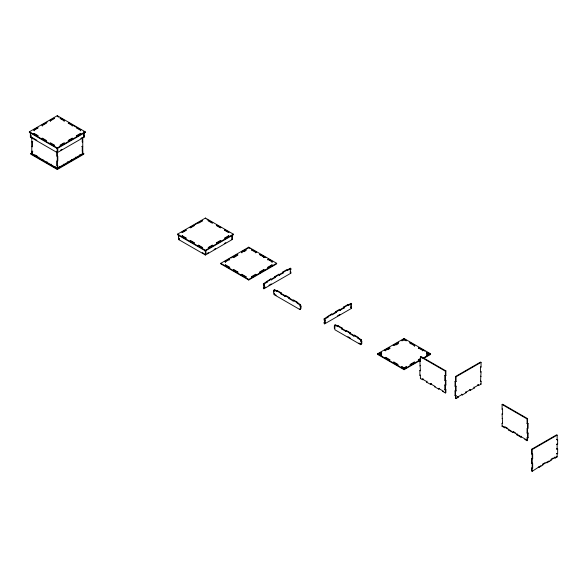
<?xml version="1.0" encoding="UTF-8"?>
<svg xmlns="http://www.w3.org/2000/svg" width="587" height="587" viewBox="0 0 587 587"><rect width="100%" height="100%" fill="white"/><g stroke="black" fill="none" stroke-linecap="round" stroke-linejoin="round"><path stroke-width="0.88" d="M29.35 131.811L57.284 115.683L85.218 131.811L85.218 132.398L57.284 148.526L29.35 132.398L29.35 131.811L57.284 147.939L85.218 131.811M47.195 122.096L41.787 125.222L42.301 125.515L46.373 123.16L45.867 122.866M34.141 130.226L38.221 127.871L37.707 127.577L33.635 129.932L34.141 130.813M50.453 120.805L54.532 118.449L54.019 118.156L49.946 120.511L50.453 121.392M30.876 133.286L30.37 133.579L30.876 133.873L30.876 132.699M30.876 135.641L30.37 135.935L31.39 135.935M31.39 137.109L30.876 137.402L30.876 136.228M37.707 136.052L38.221 135.758L34.141 133.403L33.635 133.697L37.707 136.052L37.707 136.639M64.115 120.805L64.621 120.511L60.542 118.156L60.035 118.449L64.115 120.805L64.115 121.392M31.793 141.819L32.813 141.819M45.867 140.755L46.373 140.462L42.301 138.114L41.787 138.407L45.867 140.755L45.867 141.35M72.267 125.515L72.781 125.222L68.701 122.866L68.195 123.16L72.267 125.515L72.267 126.102M31.793 151.233L32.813 151.233M82.231 152.693L83.787 153.589L83.787 154.176L57.284 169.482L30.781 154.176L30.781 153.589L32.336 152.693M34.853 154.77L34.347 155.65M54.019 145.466L54.532 145.172L50.453 142.817L49.946 143.111L54.019 145.466L54.019 146.053M80.426 130.226L80.933 129.932L76.853 127.577L76.347 127.871L80.426 130.226L80.426 130.813M38.426 157.419L38.933 157.118M60.542 145.466L64.621 143.111L64.115 142.817L60.035 145.172L60.542 146.053M68.701 140.755L72.781 138.407L72.267 138.114L68.195 140.462L68.701 141.35M76.853 136.052L80.933 133.697L80.426 133.403L76.347 135.758L76.853 136.639M84.198 133.579L83.684 133.873L83.684 136.815L84.198 137.109L84.198 133.579L83.684 133.286M42.499 159.767L43.012 159.473M83.684 136.228L84.198 135.935L83.684 135.641M56.77 152.356L57.284 152.062M60.424 150.25L61.995 149.34M80.823 138.466L82.393 137.563M84.198 137.109L57.284 152.649L30.37 137.109L30.37 132.398M46.578 162.122L47.092 161.829M50.658 164.477L51.164 164.184M81.747 146.53L82.767 146.53L82.261 146.236M54.738 166.833L55.244 166.539M83.787 153.589L57.284 168.895L30.781 153.589M177.494 234.176L205.428 218.048L233.362 234.176L233.362 234.763L205.428 250.891L177.494 234.763L177.494 234.176L205.428 250.304L233.362 234.176M195.346 224.461L197.672 223.119M178.514 238.3L179.534 238.3M179.534 239.474L179.028 239.767L179.028 238.593M231.322 235.945L232.342 235.945L232.342 239.474L205.428 255.015L178.514 239.474L178.514 235.945L179.028 236.238L179.028 235.064M232.342 238.3L231.836 238.593L231.836 236.238M205.428 254.428L204.922 254.721L204.922 253.54L205.942 253.54L205.942 251.185L204.922 251.185M206.998 253.518L208.568 252.615M214.064 249.438L215.627 248.536M224.263 243.554L225.834 242.644M231.322 239.474L232.342 239.474M220.8 263.299L248.734 247.171L276.668 263.299L276.668 263.886L248.734 280.014L220.8 263.886L220.8 263.299L248.734 279.427L276.668 263.299M229.671 259.946L229.165 259.065L225.085 261.42L225.591 262.301M230.889 258.067L232.445 257.172M237.83 255.235L237.317 254.354L233.237 256.71L233.751 257.59L236.466 256.02M243.943 251.706L245.982 250.532L245.982 249.937L245.476 249.644L241.396 251.999L241.903 252.88M246.408 249.108L248.734 247.765L250.289 248.661M225.085 262.007L229.671 259.359M233.237 257.297L237.83 254.648M241.396 252.586L245.982 249.937M225.591 264.891L225.085 265.185L229.671 267.833L229.671 267.246L225.591 264.891L225.591 265.478M251.999 249.644L251.485 249.937L256.079 252.586L256.079 251.999L251.999 249.644L251.999 250.231M229.671 267.246L229.165 268.127M256.079 251.999L255.565 252.88M233.751 269.602L233.237 269.895L237.83 272.544L237.83 271.95L233.751 269.602L233.751 270.189M265.808 257.62L260.151 254.354L259.645 254.648L264.231 257.297L264.231 256.71L263.724 257.59M237.83 271.95L237.317 272.838M241.903 274.305L241.396 274.599L245.982 277.247L245.982 276.66L241.903 274.305L241.396 275.193M268.31 259.065L267.797 259.359L272.39 262.007L272.39 261.42L268.31 259.065L267.797 259.946M245.982 276.66L245.476 277.541M272.39 261.42L271.876 262.301M256.079 275.193L255.565 274.305L251.485 276.66L251.999 277.541M264.231 270.482L263.724 269.602L259.645 271.95L260.151 272.838M271.876 264.891L272.39 265.772L271.876 264.891L267.797 267.246L268.31 268.127M251.485 277.247L256.079 274.599M259.645 272.544L264.231 269.895M267.797 267.833L272.39 265.185M290.308 271.766L290.822 272.06L290.822 273.234L263.908 288.775L263.394 288.481L263.394 287.3L264.414 287.3L264.414 284.944L263.394 284.944L263.394 283.77L270.739 278.942L271.245 279.83L270.739 278.942M274.811 276.587L275.325 277.475L274.811 276.587L278.891 274.239L279.397 275.12L278.891 274.239M282.971 271.884L283.477 272.764L282.971 271.884L287.05 269.528L287.557 270.409L290.822 268.53L290.822 269.704L290.308 269.998L290.308 272.94L290.822 273.234M266.659 281.298L267.166 281.591L274.811 277.181M275.325 276.888L282.971 272.471M283.477 272.177L290.308 268.23L290.822 268.53M263.394 283.77L263.908 284.064L267.166 282.178L267.166 281.591M271.245 279.83L275.325 277.475M279.397 275.12L283.477 272.764M263.394 284.944L263.908 284.651M263.394 287.3L264.414 287.3M290.308 272.353L290.822 272.06M263.394 288.481L265.772 287.109M268.934 285.282L271.311 283.91M274.606 293.192L273.593 293.192L273.593 290.836L274.606 290.836L274.1 291.13L274.1 289.949L274.606 289.655L280.931 293.309L281.437 293.008L281.437 293.603L280.931 293.896L280.931 293.309M277.365 290.66L276.851 291.541L277.365 290.66L281.437 293.008M274.1 293.485L274.1 294.659L274.606 294.366L276.176 295.268M285.517 295.364L285.011 296.252L285.517 295.364L289.596 297.719L289.083 298.6L289.596 297.719M293.676 300.074L293.162 300.955L293.676 300.074L297.748 302.43L297.748 303.017L300.5 304.609L300.5 305.783L299.994 306.076L299.994 304.902L297.242 303.31L297.748 302.43M297.242 303.31L297.748 303.017M299.994 304.902L300.5 304.609M299.994 306.076L301.014 306.076L301.014 308.432L299.994 308.432L299.994 309.606L300.5 309.312M351.576 307.14L350.556 307.14L351.576 307.14L351.576 308.314L324.662 323.855L324.156 323.562L324.156 322.38L325.176 322.38L325.176 320.025L324.156 320.025L324.156 318.851L331.494 314.023L332.007 314.903L336.08 312.555L336.08 311.961L335.573 311.668L335.573 312.255L332.176 314.221M335.573 311.668L339.653 309.312L340.159 310.2L339.653 309.312M343.725 306.964L344.239 307.845L343.725 306.964L347.805 304.609L348.318 305.489L347.805 304.609M327.414 316.378L327.928 316.672L332.007 314.316M336.08 311.961L343.725 307.551M344.239 307.258L351.07 303.31L351.576 303.604L351.576 304.785L350.556 304.785L351.576 304.785M324.156 318.851L324.662 319.145L327.928 317.259L327.928 316.672M340.159 310.2L344.239 307.845M348.318 305.489L351.576 303.604M324.156 320.025L325.176 320.025M324.156 322.38L325.176 322.38M337.613 315.791L339.983 314.419M334.861 325.616L334.348 325.91L334.348 328.265L334.861 327.972L334.861 325.029L335.368 324.736L341.693 328.382L342.199 328.089L342.199 328.676L341.693 328.977L341.693 328.382M342.199 328.089L338.119 325.734L337.613 326.621L334.861 325.029M346.279 330.444L345.765 331.325L346.279 330.444L350.358 332.8L349.845 333.68L350.358 332.8M354.431 335.155L353.924 336.035L354.431 335.155L358.51 337.51L358.51 338.097L361.262 339.682L361.262 340.864L360.756 341.157L360.756 339.983L358.004 338.391L358.51 337.51M358.004 338.391L358.51 338.097M360.756 339.983L361.262 339.682M360.756 341.157L361.775 341.157L361.775 343.512L360.756 343.512L360.756 344.686L361.262 344.393L358.906 343.035M420.453 360.249L404.083 369.7L377.573 354.401L377.573 353.814L404.083 338.508L430.587 353.814L430.587 354.401L423.572 358.452M381.653 352.633L378.593 354.401L378.593 353.814L381.139 352.339L381.653 353.22L381.139 352.339M384.588 350.351L389.298 347.629L389.805 347.922L389.805 348.517L387.772 349.691M393.165 345.398L398.624 342.25M389.805 347.922L385.219 350.571L385.732 350.872L385.219 349.984M395.924 344.98L397.964 343.806L397.964 343.219L393.884 345.574L393.378 345.281M381.139 355.282L381.653 354.988L381.653 355.575L378.593 353.814M385.732 357.344L385.219 357.637L389.805 360.286L389.805 359.699L385.732 357.344L385.219 358.224M410.196 343.219L410.709 342.925L410.196 343.806L410.196 343.219L414.782 345.868L414.275 346.161L414.782 345.281L409.535 342.25M389.298 359.992L389.805 359.699M397.45 364.703L397.964 364.402L393.884 362.054L393.378 362.348L397.964 364.997M418.861 347.629L418.355 348.517L418.861 347.629L425.127 351.246M393.378 362.935L393.884 362.054M422.941 349.984L422.427 350.872L422.941 350.571L418.355 347.922M401.53 367.051L402.044 366.758L404.083 367.939L406.116 366.758L406.63 367.051L404.083 368.526L401.53 367.051L401.53 367.645L402.044 366.758M427.02 352.339L426.507 353.22L427.02 352.339L429.567 353.814L426.507 355.575L426.507 354.988L428.547 353.814L428.547 354.401M422.427 379.708L422.941 378.828L422.427 379.708L420.395 378.534L420.395 375.592L419.881 375.291L419.881 370.588L420.395 370.881L419.881 361.166L420.395 361.46L420.395 356.757L420.901 356.463L445.878 370.881L445.878 375.592L444.858 375.592L444.858 380.295L445.878 380.295L445.878 385.006L444.858 385.006L444.858 389.717L445.878 389.717L445.878 392.659L445.364 392.952L442.818 391.478L442.818 390.891L438.738 388.535L438.738 389.122L439.252 388.242L438.738 388.535M410.196 364.402L414.275 362.054L414.782 362.348L410.196 364.997L410.196 364.402L410.709 364.703M420.901 358.811L418.355 360.286L418.355 359.699L420.395 358.518M420.453 359.662L404.083 369.113L377.573 353.814M422.787 358.312L430.587 353.814M419.881 361.166L420.395 360.873M419.881 365.877L420.395 365.584M419.881 370.588L420.395 370.294M419.881 375.291L420.395 374.998M420.395 378.534L420.901 378.241M426.507 381.477L427.02 381.183L427.02 381.77L426.507 382.064L426.507 381.477L422.427 379.121M420.395 356.757L445.364 371.175L445.878 370.881M430.587 384.419L431.093 383.531L430.587 384.419L426.507 382.064M444.858 375.592L445.878 375.592M444.858 380.295L445.878 380.295M430.587 383.832L434.666 386.18L434.666 386.774L435.172 386.481M481.047 362.348L456.07 376.766L456.07 381.477L455.563 381.183L455.563 376.472L480.54 362.054L481.047 362.348L481.047 367.051L480.54 367.352L480.54 372.055L481.047 371.762L480.54 381.477L481.047 381.183L481.047 384.125L478.5 385.593L477.987 384.712L478.5 385.593M444.858 385.006L445.878 385.006M455.563 391.184L455.563 398.25L456.07 398.544L456.07 395.601L455.05 395.601L455.05 390.891L456.07 390.891L456.07 386.18L455.05 386.18L455.05 381.477L455.563 381.183M455.05 381.477L456.07 381.477M444.858 389.717L445.878 389.717M442.818 391.478L443.332 391.184M455.05 386.18L456.07 386.18M455.05 390.891L456.07 390.891M455.05 395.601L456.07 395.601M458.109 396.775L458.109 397.362L457.603 397.069L457.603 396.482L458.109 396.775L462.189 394.42L462.189 395.014L461.676 394.126L462.189 394.42M465.755 391.771L466.269 392.072L470.341 389.717L470.341 390.304L469.835 389.423L470.341 389.717M473.914 387.068L474.421 387.361L478.5 385.006M456.07 398.544L458.109 397.362M462.189 395.014L466.269 392.659L466.269 392.072M470.341 390.304L474.421 387.948L474.421 387.361M502.09 404.509L502.597 404.216L527.574 418.634L527.574 423.344L527.067 423.638L527.067 418.935L502.09 404.509L502.09 409.22L502.597 409.513L502.597 414.224L502.09 413.93L502.597 423.638L502.09 423.344L502.09 426.287L504.637 427.762L505.15 426.874L507.865 428.444M502.09 409.22L502.597 408.926M502.09 413.93L502.597 413.637M502.09 418.634L502.597 418.34M502.09 423.344L502.597 423.051M502.09 426.287L502.597 425.993M527.067 418.935L527.574 418.634M503.235 426.36L508.716 429.523L508.716 430.117L509.223 429.823L511.262 430.997M508.716 430.117L512.796 432.465L513.302 431.584L515.342 432.766M527.067 423.638L528.087 423.638L528.087 428.349L527.067 428.349L527.067 433.059L528.087 433.059L528.087 437.763L527.067 437.763L527.067 440.712L527.574 440.411L527.574 433.353M516.876 434.233L517.382 433.94L517.382 434.527L516.876 434.82L516.876 434.233L512.796 431.878L512.796 432.465M527.067 433.059L528.087 433.059M520.948 437.176L521.461 436.295L520.948 437.176L516.876 434.82M527.067 437.763L528.087 437.763M517.382 434.527L525.027 438.944L525.027 439.531L525.534 439.237L527.574 440.411M541.001 465.623L532.167 471.317L531.653 471.023L531.653 468.074L532.673 468.074L532.673 463.37L531.653 463.37L531.653 458.66L532.673 458.66L532.673 453.949L531.653 453.949L531.653 449.246L556.63 434.82L557.144 435.114L557.144 439.824L556.63 439.531L557.65 439.531L557.65 444.242L556.63 444.242L557.65 444.242M531.653 449.246L532.167 449.539L557.144 435.114M531.653 453.949L532.167 453.656M557.144 439.824L557.65 439.531M531.653 458.66L532.673 458.66M531.653 463.37L532.167 463.077M557.65 448.945L556.63 448.945L557.65 448.945L557.65 453.656L556.63 453.656L557.65 453.656M531.653 468.074L532.673 468.074M542.359 464.251L545.074 462.681M551.193 459.151L553.233 457.97M549.153 460.92L542.865 464.544L542.865 465.131L538.793 467.487L538.279 467.193M555.948 456.994L551.024 459.834L551.024 460.428L546.945 462.783L546.438 462.483M555.104 458.073L554.59 457.192L555.104 458.073L557.144 456.891L557.144 453.949M58.832 117.173L57.284 116.277L57.284 115.683M73.58 125.684L75.906 127.027M83.662 131.503L85.218 132.398M480.54 366.758L481.047 367.051M82.261 141.526L82.767 141.819L82.261 142.113L82.261 137.402M480.54 371.468L481.047 371.762M480.54 376.179L481.047 376.472M206.984 219.538L208.532 220.433M290.822 269.704L290.308 269.411L290.308 268.23M82.261 150.94L82.767 151.233L82.261 151.527L82.261 146.823M480.54 380.882L481.047 381.183M351.07 308.021L351.576 308.314M82.261 153.295L82.767 153.589L57.284 168.308L31.793 153.589M426.507 352.633L429.567 354.401M480.54 383.832L481.047 384.125M79.707 154.77L80.221 155.063M426.507 354.988L427.02 355.282M75.635 157.118L76.141 157.419M397.964 343.219L397.45 342.925L397.964 343.806M455.563 376.472L456.07 376.766M473.914 387.655L474.421 387.948M71.555 159.473L72.062 159.767M418.355 359.699L418.861 359.992M335.573 312.255L336.08 312.555M527.574 423.344L528.087 423.638M32.175 137.563L36.878 140.278M67.476 161.829L67.989 162.122M389.805 348.517L389.298 347.629M414.782 362.935L414.275 362.054M465.755 392.365L466.269 392.659M63.403 164.184L63.91 164.477M266.659 281.885L267.166 282.178M327.414 316.965L327.928 317.259M31.793 146.53L32.307 146.823L32.307 142.113M281.437 293.603L289.083 298.013M289.596 298.306L297.242 302.723M342.199 328.676L349.845 333.093M350.358 333.387L358.004 337.804M274.1 289.949L276.851 291.541M280.931 293.896L285.011 296.252M289.083 298.6L293.162 300.955M341.693 328.977L345.765 331.325M349.845 333.68L353.924 336.035M59.324 166.539L59.83 166.833M300.5 305.783L301.014 306.076M361.262 340.864L361.775 341.157M273.593 290.836L274.1 291.13M334.348 325.91L334.861 326.211M406.63 367.645L406.116 366.758M35.536 155.159L37.575 156.34M361.262 343.219L361.775 343.512M381.653 354.988L379.613 353.814L379.613 354.401M334.348 328.265L334.861 328.559L334.861 329.74L360.756 344.686M556.63 456.598L557.144 456.891M202.288 252.615L203.858 253.518M347.922 336.696L350.278 338.053M434.666 386.774L438.738 389.122M274.1 294.659L299.994 309.606M525.027 439.531L527.067 440.712M550.511 460.135L551.024 460.428M557.144 444.535L557.144 449.246M546.945 462.189L546.945 462.783M538.793 466.9L538.793 467.487M532.167 449.539L532.167 458.366M532.167 458.953L532.167 467.78M532.167 468.375L532.167 471.317M527.574 423.931L527.574 432.766M504.637 427.175L504.637 427.762M455.563 381.77L455.563 390.597M445.364 371.175L445.364 380.002M445.364 380.589L445.364 389.423M445.364 390.01L445.364 392.952M404.083 338.508L404.083 340.277M404.083 367.939L404.083 369.7M361.262 341.451L361.262 343.806M351.07 305.079L351.07 307.434M338.119 325.734L338.119 326.328M331.494 314.023L331.494 314.61M324.662 319.145L324.662 322.087M324.662 322.674L324.662 323.855M300.5 306.37L300.5 308.725M263.908 284.064L263.908 287.006M263.908 287.593L263.908 288.775M263.724 269.602L263.724 270.189M260.151 254.354L260.151 254.941M255.565 274.305L255.565 274.892M248.734 247.171L248.734 247.765M248.734 279.427L248.734 280.014M245.476 249.644L245.476 250.231M237.317 254.354L237.317 254.941M229.165 259.065L229.165 259.652M205.428 218.048L205.428 218.643M205.428 250.304L205.428 255.015M82.767 137.894L82.767 154.176M57.79 168.007L57.79 165.659L56.77 165.659L56.77 160.948L57.79 160.948L57.79 156.237L56.77 156.237L56.77 151.175L57.79 151.175L57.79 148.819L56.77 148.819L56.77 147.645M57.284 147.939L57.284 169.482M42.301 125.515L42.301 126.102M32.307 151.527L32.307 153.882M31.793 137.894L31.793 154.176M185.859 229.943L181.779 232.291L182.286 232.591L186.365 230.236L185.859 229.943M194.011 225.232L189.931 227.587L190.445 227.881L194.524 225.525L194.011 225.232M202.17 220.521L198.09 222.877L198.597 223.17L202.676 220.815L202.17 220.521M182.286 235.769L181.779 236.062L185.859 238.417L186.365 238.124L182.286 235.769M208.693 220.521L208.18 220.815L212.259 223.17L212.773 222.877L208.693 220.521M190.445 240.472L189.931 240.773L194.011 243.121L194.524 242.827L190.445 240.472M216.845 225.232L216.339 225.525L220.418 227.881L220.925 227.587L216.845 225.232M198.597 245.183L198.09 245.476L202.17 247.831L202.676 247.538L198.597 245.183M225.004 229.943L224.491 230.236L228.57 232.591L229.084 232.291L225.004 229.943M212.259 245.183L208.18 247.538L208.693 247.831L212.773 245.476L212.259 245.183M220.418 240.472L216.339 242.827L216.845 243.121L220.925 240.773L220.418 240.472M228.57 235.769L224.491 238.124L225.004 238.417L229.084 236.062L228.57 235.769M404.083 339.095L401.53 340.57L402.044 340.864L404.083 339.682L406.116 340.864L406.63 340.57L404.083 339.095"/></g></svg>
